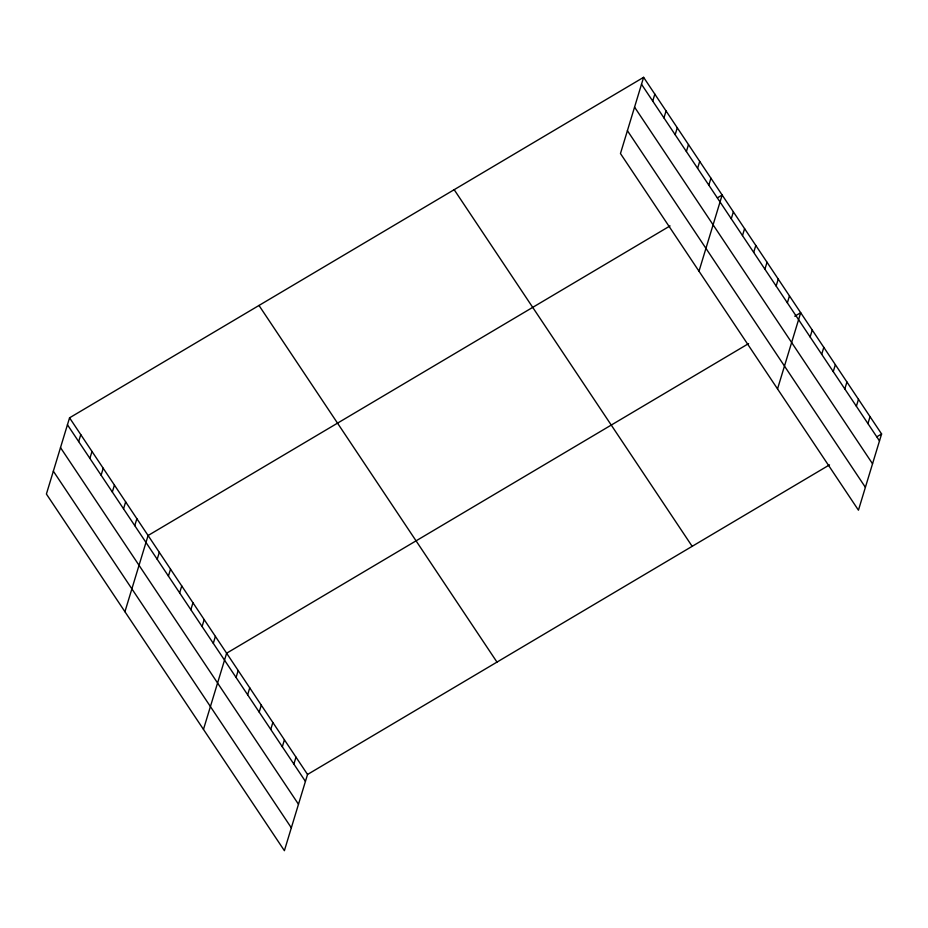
<?xml version="1.0" encoding="UTF-8"?>
<svg xmlns="http://www.w3.org/2000/svg" width="928" height="928" viewBox="0 0 928 928"><rect width="100%" height="100%" fill="white"/><g stroke="black" fill="none" stroke-linecap="round" stroke-linejoin="round"><path stroke-width="1.39" d="M643.614 77.326L620.461 153.538L858.446 510.18L881.6 433.968L643.614 77.326L69.554 417.82L46.4 494.032L284.386 850.674L307.539 774.462L829.504 464.87M78.671 441.577L80.771 434.629M89.888 458.386L92 451.449M101.106 475.194L103.217 468.257M112.323 492.014L114.434 485.077M123.54 508.822L125.651 501.886M134.757 525.642L136.868 518.694M124.932 611.726L148.086 535.514L670.051 225.91M157.203 559.271L159.314 552.322M168.42 576.079L170.532 569.142M179.638 592.888L181.749 585.951M190.855 609.708L192.966 602.771M202.072 626.516L204.183 619.579M213.301 643.336L215.4 636.388M203.464 729.42L226.629 653.208L748.594 343.604M236.072 677.463L238.183 670.526M247.637 694.794L249.748 687.845M259.19 712.112L261.302 705.176M270.756 729.431L272.855 722.494M282.309 746.762L284.42 739.813M293.874 764.08L295.974 757.144M652.732 101.071L654.832 94.134M663.949 117.891L666.06 110.954M675.166 134.699L677.278 127.762M686.384 151.519L688.495 144.571M697.601 168.328L699.712 161.391M708.83 185.136L710.929 178.199M698.993 271.231L722.146 195.019L717.414 197.826M731.264 218.764L733.375 211.828M742.481 235.584L744.592 228.636M753.698 252.393L755.81 245.456M764.916 269.213L767.027 262.264M776.144 286.021L778.244 279.084M787.362 302.83L789.461 295.893M777.525 388.925L800.69 312.713L794.762 316.216M810.132 336.968L812.244 330.032M821.698 354.287L823.809 347.35M833.251 371.618L835.362 364.681M844.816 388.936L846.928 382M856.37 406.255L858.481 399.318M867.935 423.586L870.046 416.649M876.867 436.775L881.6 433.968M641.503 84.262L879.489 440.904M634.566 107.126L872.54 463.768M627.409 130.674L865.395 487.316M454.175 189.683L692.16 546.325M258.993 305.451L496.979 662.105M69.554 417.82L307.539 774.462M67.442 424.757L305.428 781.399M60.506 447.621L298.48 804.263M53.348 471.169L291.334 827.822"/></g></svg>
